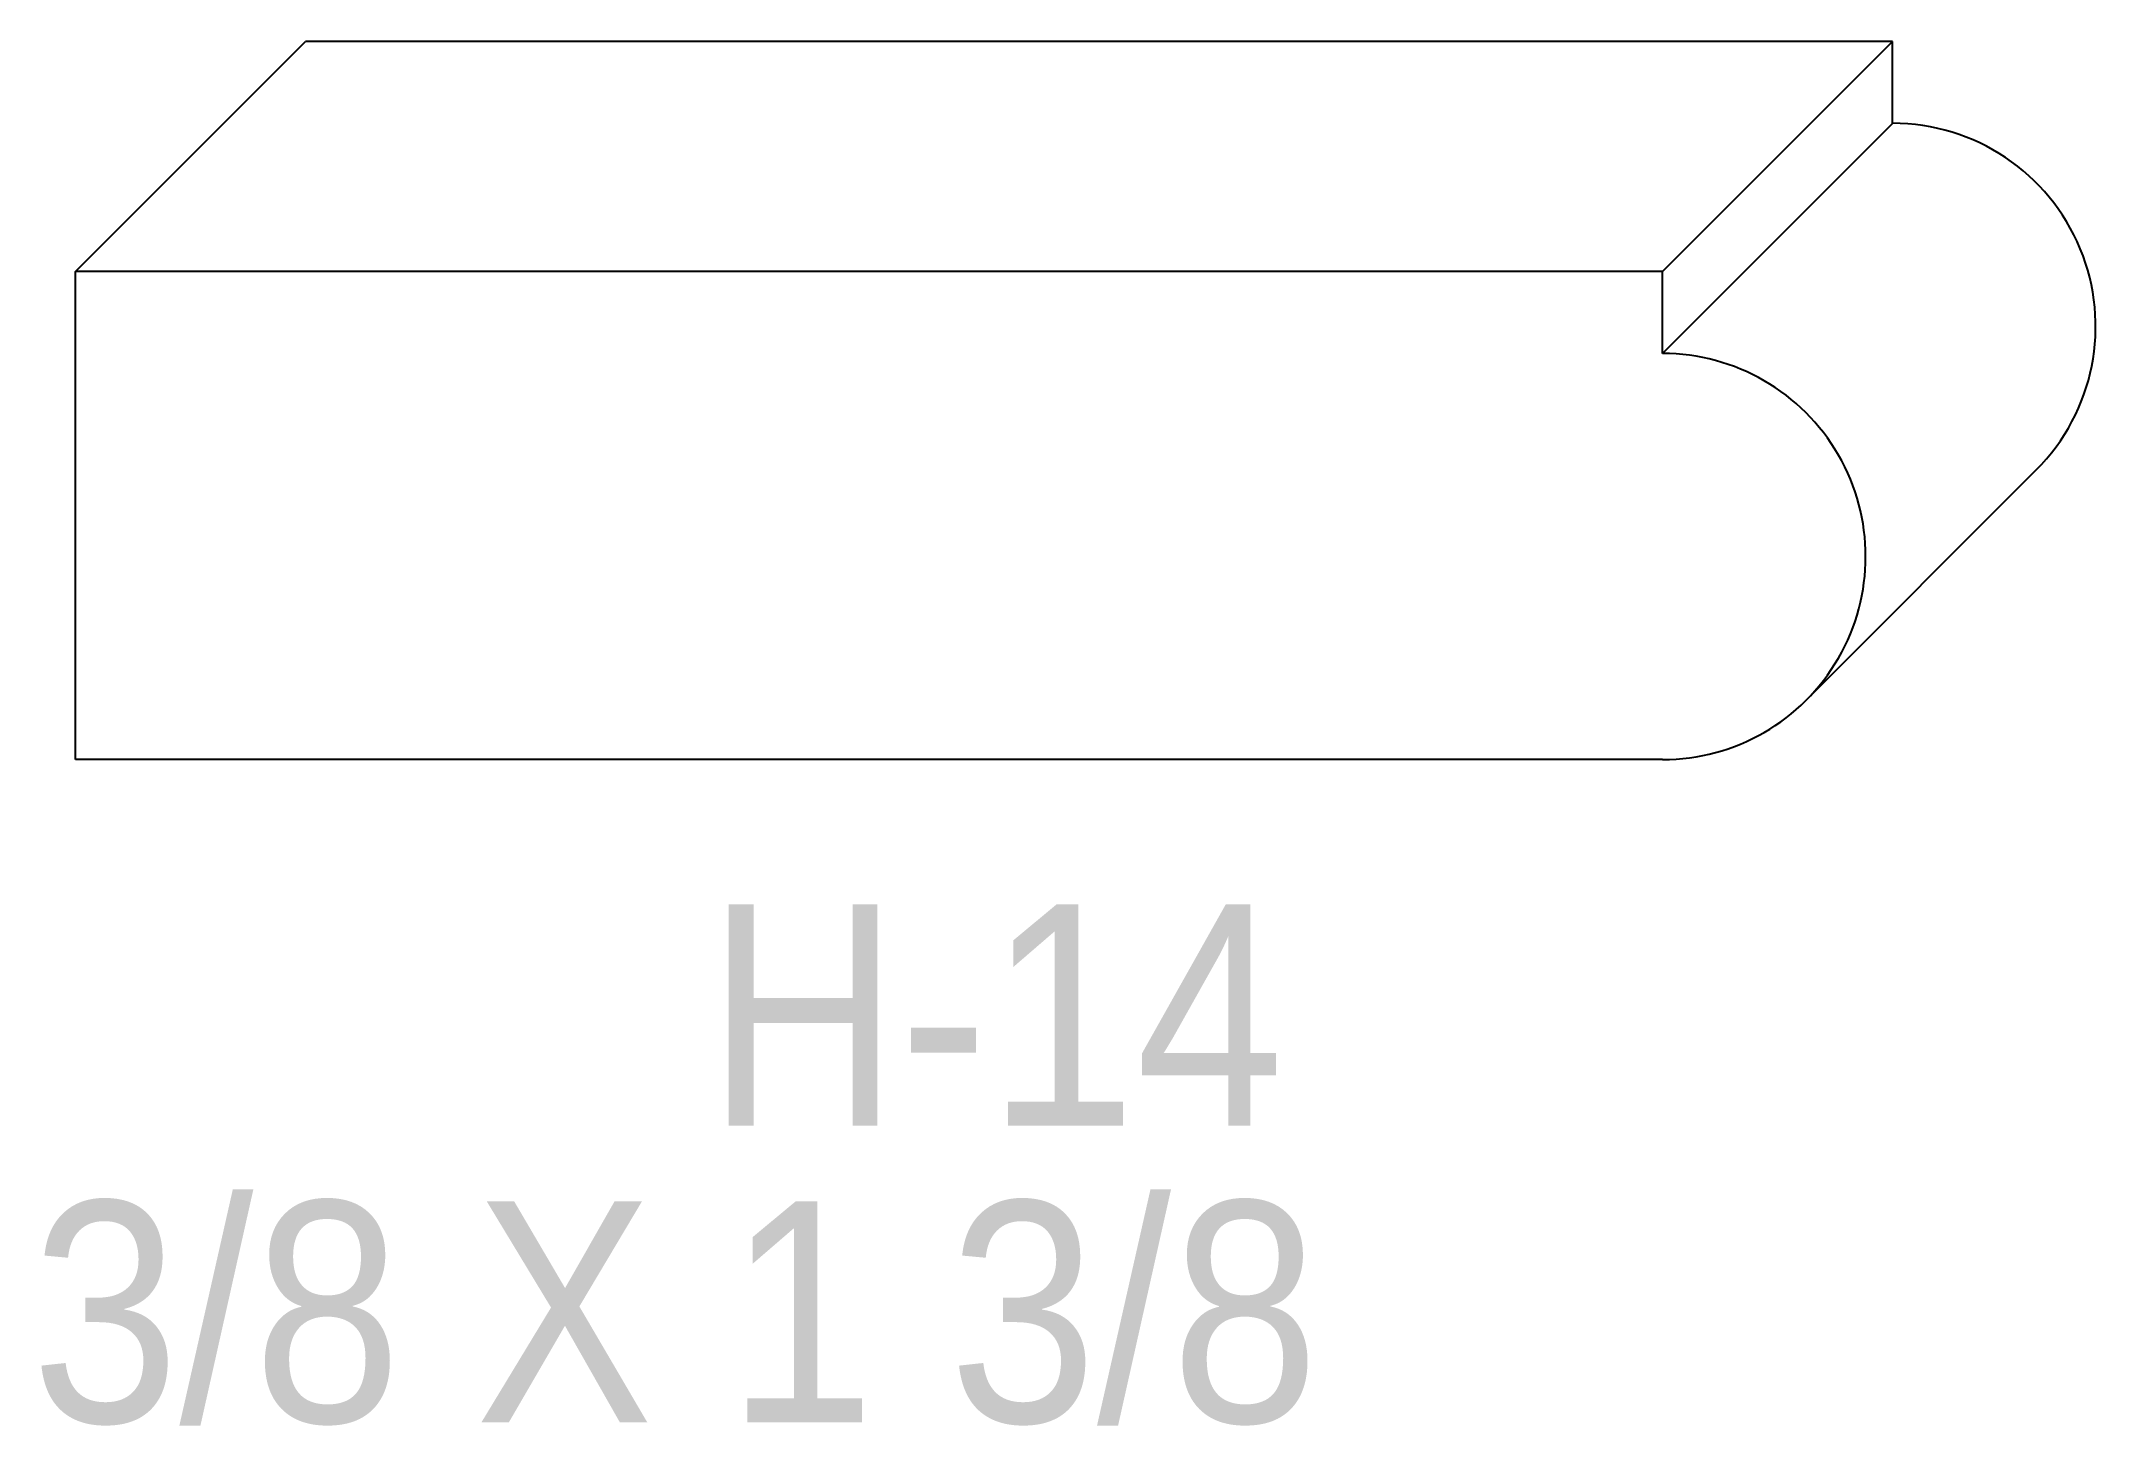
# Model space of a CAD drawing. Extents: x 77.8 to 79.39, y 153.42 to 154.49.
import ezdxf

# ---------------------------------------------------------------- set-up
doc = ezdxf.new("R2010")
doc.units = 0
doc.header["$LTSCALE"] = 5
doc.layers.add('PROFILE', color=7, linetype='CONTINUOUS')
doc.styles.add('TXT', font='TXT', dxfattribs={"height": 3.5})

msp = doc.modelspace()

# ---------------------------------------------------------------- linework, layer by layer
at = {"layer": 'PROFILE', "color": 1, "linetype": 'CONTINUOUS'}
for p, q in [((77.8281, 154.3112), (78.0049, 154.4879)), ((79.2242, 154.4879), (78.0049, 154.4879)), ((79.0475, 154.3112), (79.2242, 154.4879)), ((79.2242, 154.4249), (79.2242, 154.4879)), ((79.0475, 154.2482), (79.2242, 154.4249)), ((79.0475, 154.3112), (77.8281, 154.3112)), ((77.8281, 153.9363), (77.8281, 154.3112)), ((79.0475, 154.2482), (79.0475, 154.3112)), ((79.1578, 153.982), (79.3345, 154.1587)), ((79.0475, 153.9363), (77.8281, 153.9363))]:
    msp.add_line(p, q, dxfattribs=at)
for centre, start_param in [((79.2242, 154.269), -2.356194), ((79.0475, 154.0922), -3.141593)]:
    msp.add_ellipse(centre, major_axis=(0, 0.156), ratio=1, start_param=start_param, end_param=0, dxfattribs=at)

# ---------------------------------------------------------------- texts
at = {"layer": 'PROFILE', "color": 1, "linetype": 'CONTINUOUS', "style": 'TXT', "width": 0.9}
for s, height, p in [('H-14', 0.16996, (78.3132, 153.6551)), ('3/8 X 1 3/8', 0.169956, (77.7942, 153.427))]:
    msp.add_text(s, height=height, dxfattribs=at).set_placement(p)

doc.saveas('drawing.dxf')
